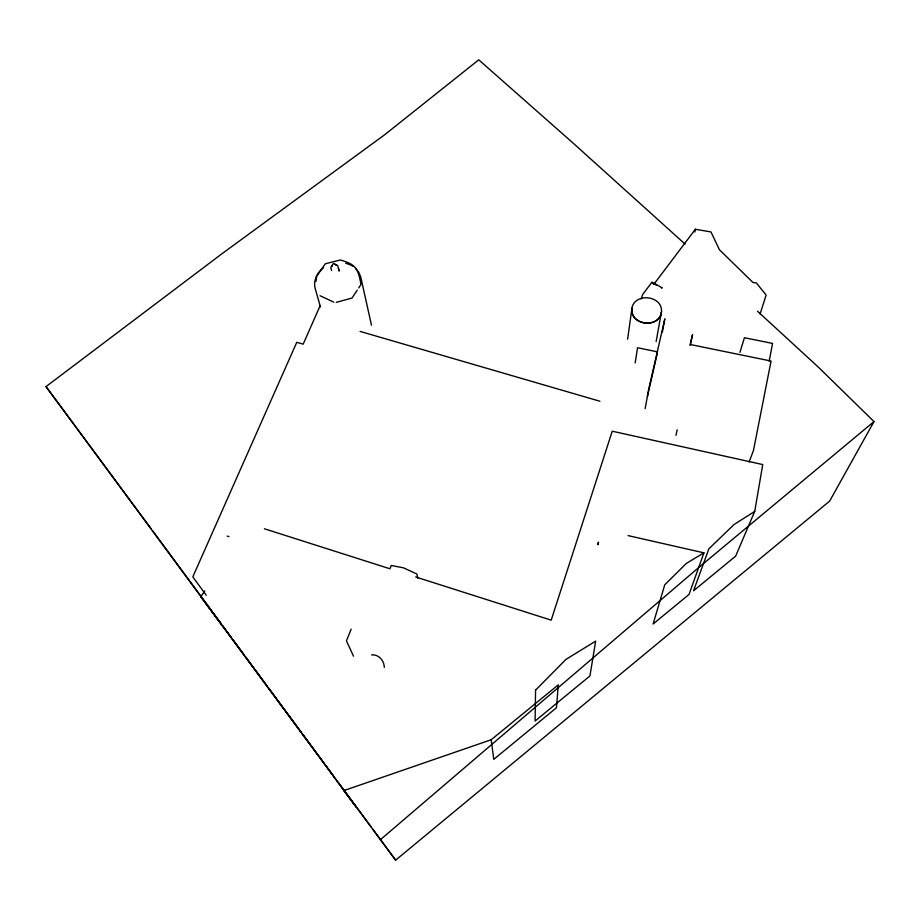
<?xml version="1.0" encoding="UTF-8"?>
<svg xmlns="http://www.w3.org/2000/svg" width="920" height="920" viewBox="0 0 920 920"><rect width="100%" height="100%" fill="white"/><g stroke="black" fill="none" stroke-linecap="round" stroke-linejoin="round"><path stroke-width="1.38" d="M627.624 339.181L631.948 308.211C629.544 325.059 658.57 329.107 661.376 312.535L656.144 341.516M635.179 362.871L637.537 347.737L657.627 351.888M754.722 511.416L734.102 524.503L708.883 548.803L693.553 590.755L735.644 556.151L754.722 511.416L762.737 464.565L612.248 431.204L551.195 620.16L415.702 576.978M645.15 408.606L648.657 389.39L664.838 318.826L662.377 331.971M769.2 361.169L772.558 343.424L744.418 337.721L739.944 352.372M694.807 232.035L695.37 229.275L710.976 231.943L719.44 249.757L753.089 282.589L756.24 282.831L766.13 295.032L760.104 313.996M675.981 435.309L677.166 429.812M647.415 396.485L657.306 353.291M690.023 345.471L692.519 334.696L690.368 344.528L771.063 361.054L753.457 450.512L749.075 462.047M703.926 552.839L689.011 594.492L653.108 624.013L664.757 584.786L686.4 563.373L703.926 552.839L628.072 535.601M331.936 266.478L332.959 263.902L334.121 263.58L336.26 265.293M351.129 629.199L346.438 640.895L353.533 656.202M320.125 305.739L303.186 344.16L296.769 342.32L192.809 576.886L206.23 595.217M641.159 298.862L642.804 294.308L652.015 282.118L662.285 287.925L661.411 287.891M757.459 311.178L818.168 366.965L874 421.578L829.644 501.101L395.623 860.165L200.802 596.712L204.792 590.95M357.247 290.145L352.015 298.034L336.306 302.358M358.742 287.891L360.985 284.51C358.064 268.64 356.19 264.477 340.285 260.003L325.312 263.764L316.629 276.391L316.009 281.325M332.304 265.144L330.763 267.409L331.579 270.56M653.982 284.119L695.37 229.275M371.565 654.913C378.442 654.131 384.134 660.353 384.307 667.402M322.334 268.743C316.491 273.481 313.076 281.601 315.307 288.995L320.459 306.958M380.224 839.845L699.027 567.26L874 421.578M491.211 739.737L558.279 684.848L556.462 707.756L493.775 759.345L491.211 739.737L343.804 790.613L356.178 807.024L46 386.607L221.996 253.713L384.744 134.699L478.756 59.834L573.114 143.095L685.055 244.064M322.943 268.249L323.564 267.766M652.717 283.555L656.443 284.889M345.747 263.269L349.428 264.488M654.879 284.257L655.983 284.625M360.077 331.407L599.897 401.235M264.431 528.781L389.953 568.778L391.264 565.478L403.523 567.847L416.852 573.999L417.853 578.093M227.183 536.084L228.965 536.659M335.167 264.362L337.686 265.523L339.181 271.089L338.479 268.674M320.056 295.734L333.753 302.128M350.117 264.799L351.474 265.489M352.13 265.868L352.762 266.26M355.649 268.525L358.8 272.412L360.721 276.908L371.484 325.197M200.802 596.712L221.26 624.105M46 386.607L151.052 528.609M152.755 530.92L220.927 623.334M222.628 625.646L231.15 637.203M232.863 639.515L243.938 654.534M245.64 656.845L254.161 668.391M255.863 670.703L266.95 685.722M268.651 688.033L301.035 731.929M302.737 734.24L324.047 763.129M325.749 765.44L334.27 776.986M338.537 782.77L370.909 826.666M372.623 828.977L395.623 860.165M535.566 690.138L535.095 721.027L589.938 675.947L595.677 641.113L565.995 659.375L535.566 690.138M661.549 311.431C660.146 328.382 630.994 326.14 631.752 309.315C633.328 292.537 662.147 294.745 661.549 311.431M598.241 543.179L597.908 544.766L598.506 542.179L598.241 543.179"/></g></svg>
